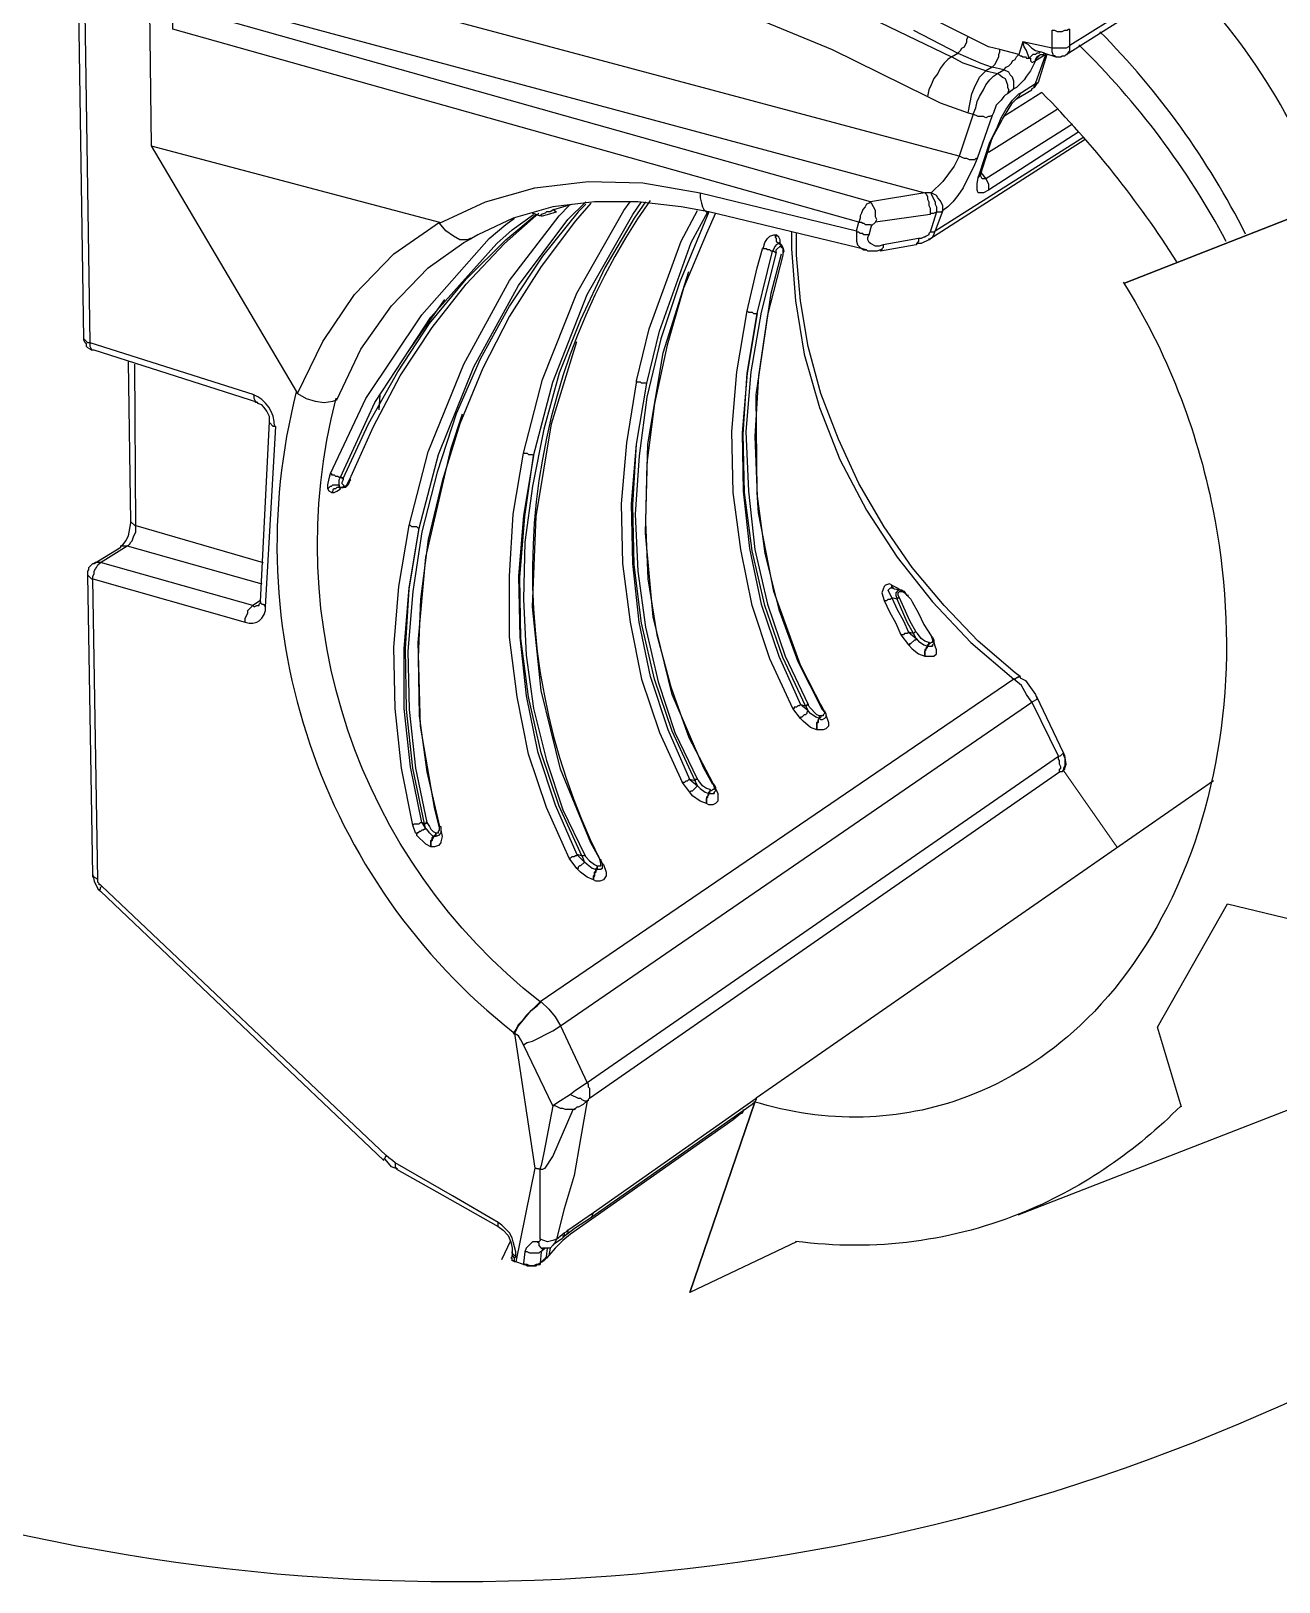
# Model space of a CAD drawing. Header units: feet. Extents: x -12372 to 90117, y -14865 to 4121.
# Drawn here: x 181.57 to 187.26, y 31.93 to 39.01 of the extents above; entities that cross this region are included whole.
import ezdxf

# ---------------------------------------------------------------- set-up
doc = ezdxf.new("R2010")
doc.units = ezdxf.units.FT
doc.header["$MEASUREMENT"] = 0
doc.layers.add('PDF_0', color=7, linetype='Continuous')

msp = doc.modelspace()

# ---------------------------------------------------------------- linework, layer by layer
at = {"layer": 'PDF_0', "lineweight": 25}
for points in [[(182.6154, 36.4089), (182.5807, 36.3857), (182.5864, 36.3799), (182.598, 36.3857), (182.6096, 36.3857), (182.6096, 36.3915), (182.6154, 36.3973), (182.6154, 36.4031), (182.656, 37.2264), (182.656, 37.2496), (182.6444, 37.2728), (182.6328, 37.2902), (182.6212, 37.3018), (182.6038, 37.3076), (182.6038, 37.3134), (181.8559, 37.5511), (181.8443, 37.5511), (181.8385, 37.5569), (181.8269, 37.5627), (181.8211, 37.5685), (181.8211, 37.5801), (181.8153, 37.5859), (181.8095, 37.5975), (181.8095, 37.6033), (181.7515, 41.4242)], [(182.6038, 37.3134), (182.5922, 37.3134), (182.5922, 37.3192), (182.5864, 37.3308), (182.5864, 37.3482), (181.8385, 37.5859), (181.7805, 41.4068)], [(187.7003, 39.8123), (186.3088, 38.9426), (186.3088, 39.018)], [(186.3493, 38.5484), (185.9377, 38.2817), (185.9145, 38.2701), (185.8913, 38.2701), (185.8855, 38.2817), (185.8855, 38.3107), (185.8913, 38.3397), (185.8971, 38.3571), (185.9435, 38.502), (185.9783, 38.5716), (185.9957, 38.6122), (186.0189, 38.6528), (186.0478, 38.6933), (186.0768, 38.7223), (186.0884, 38.7281), (186.1522, 38.7687), (186.1986, 38.9021), (186.1522, 38.8731), (186.1522, 38.8789), (186.158, 38.8905), (186.1638, 38.8963), (186.1754, 38.9021), (186.187, 38.9021), (186.1928, 38.9079), (186.245, 38.8905), (186.2682, 38.8905), (186.274, 38.8963), (186.2856, 38.8963), (186.2914, 38.9021), (187.6771, 39.7776)], [(184.349, 39.2441), (184.349, 39.2731), (184.3606, 39.3311), (184.3722, 39.3601), (184.3838, 39.3833), (184.4012, 39.4065), (184.4128, 39.4239), (184.4302, 39.4355), (184.8767, 39.2905), (185.3231, 39.105), (185.7695, 38.8905), (185.7521, 38.8789), (185.7348, 38.8615), (185.7174, 38.8383), (185.7058, 38.8151), (185.6884, 38.7919), (185.6768, 38.7629), (185.6652, 38.7397), (185.6594, 38.7107)], [(186.245, 38.8905), (186.2392, 38.8963), (186.2334, 38.8963), (186.2334, 38.9021), (186.2276, 38.9137), (186.2276, 38.9311), (186.0942, 38.96), (186.0768, 38.9021), (185.9899, 38.9253), (185.9377, 38.9369), (185.6362, 39.0876), (185.4275, 39.1862), (185.2187, 39.2789), (185.2187, 39.2673), (185.2071, 39.2441), (185.2071, 39.2325), (185.2013, 39.221), (185.1897, 39.2152), (185.1839, 39.2036), (185.1781, 39.1978)], [(185.5956, 39.0122), (185.7985, 38.9079), (185.9029, 38.8615), (185.9551, 38.8441), (185.9261, 38.8267), (185.8217, 38.8615), (185.7695, 38.8905), (185.7985, 38.9079), (185.8101, 38.9195), (185.8159, 38.9311), (185.8275, 38.9369), (185.8391, 38.96), (185.8391, 38.9716), (185.8449, 38.9832)], [(186.2914, 38.9021), (186.2972, 38.9021), (186.303, 38.9137), (186.3088, 38.9195), (186.3088, 38.9426), (186.303, 38.9369), (186.2914, 38.9311), (186.2276, 38.9311), (186.2276, 39.0122), (186.2392, 39.0122), (186.2508, 39.0064), (186.274, 39.0064), (186.2856, 39.0122), (186.2972, 39.0122), (186.303, 39.018), (186.3088, 39.018)], [(186.0536, 38.7455), (186.0536, 38.7803), (186.0478, 38.7977), (186.0362, 38.8093), (186.0304, 38.8209), (186.0073, 38.8325), (186.0189, 38.8441), (186.0304, 38.8499), (186.042, 38.8615), (186.0478, 38.8731), (186.0594, 38.8789), (186.0652, 38.8905), (186.0768, 38.9021), (186.0826, 38.8963), (186.0884, 38.8963), (186.0942, 38.8905), (186.1058, 38.8905), (186.1116, 38.8847), (186.129, 38.8847), (186.129, 38.8731), (186.1348, 38.8673), (186.1406, 38.8673), (186.1522, 38.8731), (186.129, 38.8267), (186.1116, 38.8035), (186.1, 38.7861), (186.0652, 38.7513), (186.0536, 38.7455), (186.0246, 38.7223), (186.0131, 38.7165), (186.0073, 38.7107), (185.9957, 38.6933), (185.9725, 38.6701), (185.9609, 38.6354), (185.9551, 38.6238), (185.8855, 38.4266), (185.8739, 38.3976), (185.8217, 38.2933), (185.7985, 38.2585), (185.7753, 38.2295), (185.7521, 38.2063), (185.729, 38.1889), (185.6942, 38.0961), (186.3725, 38.5252)], [(185.8449, 38.6354), (185.8623, 38.7223), (185.8739, 38.7513), (185.8971, 38.7977), (185.9261, 38.8267), (185.9783, 38.8151), (186.0073, 38.8325), (185.9551, 38.8441), (185.9667, 38.8557), (185.9841, 38.8905), (185.9841, 38.9021), (185.9899, 38.9137), (185.9899, 38.9253)], [(186.2044, 38.9021), (186.1638, 38.7745), (186.158, 38.7687), (186.1464, 38.7513), (186.1348, 38.7455)], [(186.1522, 38.8731), (186.158, 38.8847), (186.1754, 38.9021)], [(186.1928, 38.9079), (186.1754, 38.9137)], [(185.9551, 38.6238), (185.9435, 38.618), (185.9377, 38.618), (185.9261, 38.6122), (185.9145, 38.618), (185.8913, 38.618), (185.8681, 38.6296), (185.8797, 38.6585), (185.8855, 38.6875), (185.8971, 38.7107), (185.9145, 38.7397), (185.9261, 38.7629), (185.9435, 38.7861), (185.9609, 38.8035), (185.9783, 38.8151), (185.9899, 38.8093), (186.0015, 38.7977), (186.0131, 38.7919), (186.0189, 38.7803), (186.0246, 38.7629), (186.0246, 38.7513), (186.0304, 38.7397), (186.0246, 38.7223)], [(185.9029, 38.3571), (185.8913, 38.3397), (185.9029, 38.3571), (185.9551, 38.5194), (185.9899, 38.5832), (186.0015, 38.6064), (186.0362, 38.6643), (186.0478, 38.6817), (186.0652, 38.6991), (186.1348, 38.7397), (186.1348, 38.7455), (186.1464, 38.7513), (186.1464, 38.7571), (186.1522, 38.7687), (186.158, 38.7687), (186.1638, 38.7745)], [(186.0884, 38.7281), (186.0826, 38.7223), (186.0768, 38.7107), (186.0652, 38.6991)], [(185.9377, 38.4556), (186.2508, 38.6528)], [(186.3203, 38.5832), (185.9261, 38.3339), (185.9377, 38.3107), (185.9377, 38.2817)], [(185.9783, 38.5716), (185.9899, 38.5832)], [(182.1168, 38.4846), (182.7836, 37.354), (182.8242, 37.3308), (182.8648, 37.3192), (182.9053, 37.3134), (182.9459, 37.3192), (182.9633, 37.325), (183.0735, 37.5569), (183.2126, 37.7541), (183.3808, 37.928), (183.5431, 38.044), (183.5779, 38.0614)], [(186.3783, 38.5136), (185.6652, 38.0556), (185.6826, 38.0672), (185.6884, 38.0788), (185.6942, 38.0961), (185.6884, 38.0903), (185.671, 38.0903)], [(185.9551, 38.5194), (185.9435, 38.502)], [(185.8855, 38.4266), (185.8797, 38.4266), (185.8739, 38.4208), (185.8507, 38.4208), (185.8391, 38.4266), (185.8275, 38.4266), (185.8043, 38.4382), (185.7811, 38.3918), (185.729, 38.3223), (185.6768, 38.2701), (185.6768, 38.2643), (185.6942, 38.2295), (185.6942, 38.2179), (185.7, 38.2063), (185.7, 38.1831), (185.7232, 38.1831), (185.729, 38.1889), (185.729, 38.2121), (185.7174, 38.2353), (185.7058, 38.2469), (185.7, 38.2585), (185.6768, 38.2701), (185.6478, 38.2701), (185.6536, 38.2643), (185.6594, 38.2527), (185.6594, 38.2411), (185.6652, 38.2295), (185.6652, 38.2121), (185.671, 38.2005), (185.671, 38.1715), (185.4217, 38.1367), (185.4275, 38.1483), (185.4217, 38.1599), (185.4217, 38.1889), (185.4043, 38.2237), (185.3985, 38.2295), (185.3927, 38.2237), (185.3811, 38.2179), (185.3753, 38.2063), (185.3637, 38.1947), (185.3579, 38.1773), (185.3521, 38.1657), (185.3521, 38.1541), (185.3463, 38.1367), (185.3579, 38.1367), (185.3637, 38.1309), (185.3695, 38.1309), (185.3753, 38.1251), (185.3985, 38.1251), (185.4043, 38.1193)], [(185.9029, 38.3629), (185.9261, 38.3339), (185.9087, 38.3339), (185.9029, 38.3455), (185.8971, 38.3513)], [(184.6215, 38.2701), (184.6215, 38.2469), (184.6273, 38.2237), (184.6331, 38.2063), (184.6389, 38.1947), (184.6505, 38.1831), (184.6621, 38.1831), (184.6331, 38.1135), (184.5288, 37.8642), (184.4418, 37.6033), (184.378, 37.3366), (184.3432, 37.0699), (184.3258, 36.8032), (184.3374, 36.5423), (184.3722, 36.2872), (184.4302, 36.0379), (184.5056, 35.8059), (184.6099, 35.5914), (184.5983, 35.5914), (184.5983, 35.5856), (184.494, 35.8117), (184.4128, 36.0495), (184.3548, 36.3046), (184.32, 36.5713), (184.3142, 36.8438), (184.3316, 37.1221), (184.378, 37.4004), (184.436, 37.6381), (184.581, 38.044), (184.6563, 38.1831)], [(182.9227, 36.9192), (182.9343, 36.9308), (182.9401, 36.9308), (182.9459, 36.9365), (182.9749, 36.9365), (182.9749, 36.9597), (182.9807, 36.9713), (182.9865, 36.9713), (182.9865, 36.9655), (182.9923, 36.9655), (183.1083, 37.2149), (183.2416, 37.4526), (183.3866, 37.6729), (183.5547, 37.8758), (183.7344, 38.0556), (183.8736, 38.1715)], [(182.9343, 36.9887), (182.9401, 36.9887), (182.9401, 36.9829), (182.9517, 36.9829), (182.9575, 36.9771), (182.9691, 36.9771), (182.9749, 36.9713), (182.9807, 36.9713), (183.1373, 37.3134), (183.3924, 37.7019), (183.6939, 38.0382), (183.7634, 38.1019), (183.862, 38.1715)], [(182.9923, 36.9655), (182.9923, 36.9597), (182.9865, 36.9481), (182.9865, 36.9423), (182.9981, 36.9308), (183.0039, 36.9308), (183.0097, 36.9365), (183.0213, 36.9597), (183.1315, 37.2033), (183.2532, 37.4352), (183.3982, 37.6555), (183.5547, 37.8526), (183.7287, 38.0382), (183.8852, 38.1773)], [(183.4388, 35.3595), (183.4445, 35.3305), (183.4388, 35.3073), (183.4388, 35.3015), (183.4272, 35.2899), (183.4098, 35.2841), (183.3924, 35.2841), (183.3692, 35.2957), (183.3286, 35.3363), (183.3286, 35.3421), (183.3228, 35.3479), (183.3112, 35.3827), (183.259, 35.6436), (183.23, 35.9161), (183.2242, 36.1944), (183.2474, 36.4727), (183.2938, 36.751), (183.3808, 37.0873), (183.5431, 37.4874), (183.7518, 37.87), (183.978, 38.1657), (184.0243, 38.2121)], [(184.0997, 38.2179), (184.0649, 38.1831), (183.9026, 37.9802), (183.7518, 37.7541), (183.6185, 37.5105), (183.5083, 37.2612), (183.4214, 36.9945), (183.3518, 36.722), (183.3112, 36.4495), (183.288, 36.177), (183.2938, 35.9103), (183.3228, 35.6436), (183.375, 35.3943), (183.3692, 35.3943), (183.3692, 35.3885), (183.3634, 35.3885), (183.3112, 35.6436), (183.2822, 35.9103), (183.2764, 36.1886), (183.2938, 36.4611), (183.3402, 36.7394), (183.4272, 37.0757), (183.5895, 37.4758), (183.7924, 37.8468), (184.0185, 38.1483), (184.0997, 38.2295)], [(184.1229, 38.2237), (184.0533, 38.1425), (183.8968, 37.9338), (183.7518, 37.7077), (183.6301, 37.47), (183.5257, 37.2149), (183.4445, 36.9539), (183.3808, 36.6872), (183.346, 36.4147), (183.3344, 36.148), (183.3402, 35.8813), (183.375, 35.6262), (183.433, 35.3769), (183.4388, 35.3769), (183.4388, 35.3479), (183.4272, 35.3363), (183.4156, 35.3305), (183.4098, 35.3305), (183.4098, 35.3363), (183.4098, 35.3305), (183.404, 35.3305), (183.404, 35.3247), (183.3982, 35.3189), (183.3982, 35.3131), (183.3924, 35.3073), (183.3924, 35.2841), (183.3924, 35.3131), (183.3982, 35.3189), (183.3982, 35.3247), (183.404, 35.3305), (183.4098, 35.3305), (183.3982, 35.3363), (183.3866, 35.3479), (183.375, 35.3653), (183.3634, 35.3653), (183.3576, 35.3595), (183.3518, 35.3595), (183.346, 35.3537), (183.3402, 35.3537), (183.3344, 35.3479), (183.3286, 35.3479), (183.3286, 35.3421)], [(185.4564, 38.0324), (185.4564, 38.0208), (185.4507, 38.015), (185.4507, 38.0092), (185.4449, 38.0092), (185.4275, 38.0034), (185.3869, 38.0034), (185.3811, 38.0092), (184.6621, 38.1831), (184.5346, 38.2063), (184.3374, 38.2295), (184.1403, 38.2295), (183.949, 38.2063), (183.7692, 38.1541), (183.6069, 38.0788), (183.5779, 38.0614), (183.5721, 38.0614), (183.5605, 38.0556), (183.5257, 38.0556), (183.4967, 38.073), (183.4619, 38.0961), (183.433, 38.1309)], [(184.1751, 35.2088), (184.1809, 35.203), (184.1925, 35.1682), (184.1925, 35.1508), (184.1809, 35.1334), (184.1635, 35.1276), (184.1461, 35.1276), (184.1345, 35.1334), (184.1055, 35.145), (184.0765, 35.1682), (184.0591, 35.1856), (184.0243, 35.2319), (183.92, 35.4639), (183.8388, 35.7074), (183.7866, 35.9683), (183.7518, 36.2408), (183.7518, 36.5191), (183.7692, 36.8032), (183.8156, 37.0815), (183.9026, 37.4178), (184.0591, 37.812), (184.2737, 38.1889), (184.3027, 38.2295)], [(184.3722, 38.2295), (184.32, 38.1541), (184.1867, 37.928), (184.0765, 37.6903), (183.978, 37.4468), (183.9084, 37.1917), (183.8562, 36.9308), (183.8214, 36.6756), (183.8156, 36.4147), (183.8272, 36.1596), (183.862, 35.9161), (183.92, 35.6784), (183.9954, 35.4523), (184.0939, 35.2493), (184.0939, 35.2435), (184.0823, 35.2435), (183.978, 35.4697), (183.8968, 35.7132), (183.8388, 35.9683), (183.804, 36.235), (183.7982, 36.5133), (183.8214, 36.7916), (183.862, 37.0699), (183.949, 37.4062), (184.1055, 37.8062), (184.3142, 38.1715), (184.3548, 38.2295)], [(183.9548, 38.1947), (183.9374, 38.1831), (183.92, 38.1831), (183.9142, 38.1773), (183.8968, 38.1715), (183.891, 38.1657), (183.8562, 38.1773), (183.891, 38.1657), (183.8562, 38.1773)], [(183.8968, 38.1657), (183.9026, 38.1657), (183.9258, 38.1715), (183.9664, 38.1831), (183.9606, 38.1831), (183.9606, 38.1889), (183.9548, 38.1889), (183.9548, 38.1947), (184.0359, 38.2179)], [(184.3316, 37.412), (184.3896, 37.6497), (184.5346, 38.0498), (184.6099, 38.1889)], [(184.6911, 38.1773), (184.6505, 38.0845), (184.5462, 37.8352), (184.4708, 37.5743), (184.4128, 37.3076), (184.378, 37.0351), (184.3722, 36.7684), (184.3838, 36.5075), (184.4244, 36.2524), (184.4882, 36.0147), (184.5694, 35.7828), (184.6795, 35.574), (184.6853, 35.5682), (184.6911, 35.5566), (184.6911, 35.5392), (184.6853, 35.5334), (184.6853, 35.5276), (184.6853, 35.5334)], [(185.671, 38.1715), (185.6768, 38.1773), (185.6884, 38.1773), (185.7, 38.1831), (185.671, 38.0903), (185.6652, 38.0845), (185.6652, 38.0788), (185.6536, 38.073), (185.6478, 38.0672), (185.642, 38.0672), (185.6304, 38.0614), (185.6188, 38.0614), (185.4564, 38.0324), (185.4391, 38.0266), (185.4217, 38.0266), (185.3985, 38.0382), (185.3927, 38.044), (185.3869, 38.0556), (185.3869, 38.0672), (185.3927, 38.0788), (185.4043, 38.1193), (185.4217, 38.1367)], [(182.7836, 37.354), (182.8995, 37.5917), (183.0445, 37.8062), (183.2242, 37.9918), (183.433, 38.1367)], [(183.0271, 36.9597), (183.0213, 36.9597), (183.0271, 36.9597), (183.0213, 36.9539), (183.0155, 36.9365), (183.0039, 36.925), (182.9749, 36.925), (182.9749, 36.9365), (182.9749, 36.9308), (182.9807, 36.925), (182.9923, 36.925), (182.9981, 36.9308), (182.9923, 36.9308), (182.9923, 36.925), (182.9633, 36.925), (182.9575, 36.9192), (182.9517, 36.9192), (182.9459, 36.9134), (182.9459, 36.9076), (182.9401, 36.9018), (182.9285, 36.9076), (182.9227, 36.9192), (182.9227, 36.9365), (182.9285, 36.9655), (182.9343, 36.9887), (183.0967, 37.3308), (183.3518, 37.7135), (183.6591, 38.0614), (183.7344, 38.1251), (183.775, 38.1541)], [(185.1955, 35.8929), (185.1955, 35.8871), (185.2071, 35.8523), (185.2071, 35.8349), (185.1955, 35.8233), (185.1839, 35.8175), (185.155, 35.8175), (185.126, 35.8291), (185.0912, 35.8581), (185.0796, 35.8697), (185.0448, 35.9161), (184.9404, 36.1422), (184.8593, 36.3857), (184.8071, 36.6409), (184.7723, 36.9018), (184.7665, 37.1801), (184.7897, 37.4526), (184.8361, 37.7309), (184.8824, 37.928), (184.9056, 38.015), (184.9114, 38.0208), (184.9172, 38.044), (184.9288, 38.0614), (184.9404, 38.073), (184.9578, 38.0788), (184.9694, 38.0788), (184.9636, 38.073), (184.9636, 38.0672), (184.9694, 38.0614), (184.9694, 38.0498), (184.981, 38.0382), (184.9694, 38.0324), (184.9636, 38.0266), (184.952, 38.0034), (184.9462, 38.0034), (184.9404, 38.0092), (184.9288, 38.0092), (184.923, 38.015), (184.9056, 38.015)], [(184.981, 38.044), (184.9926, 38.0324), (184.9984, 38.0208), (185.0042, 38.0034), (184.9984, 37.9918), (184.9984, 37.986), (184.9288, 37.7135), (184.8882, 37.4352), (184.8709, 37.1569), (184.8824, 36.8844), (184.9172, 36.6235), (184.981, 36.3683), (185.068, 36.1306), (185.1781, 35.9103), (185.1897, 35.8987), (185.1897, 35.8929), (185.1839, 35.8871), (185.1839, 35.8813), (185.1665, 35.8813), (185.155, 35.8871), (185.1202, 35.9219), (185.1144, 35.9335), (185.1086, 35.9335), (185.1086, 35.9277), (185.1028, 35.9277), (184.9984, 36.148), (184.9172, 36.3857), (184.8593, 36.6351), (184.8245, 36.9018), (184.8187, 37.1685), (184.8361, 37.4468), (184.8824, 37.7193), (184.9288, 37.9106), (184.952, 38.0034), (184.9578, 38.0034), (184.9636, 37.9976), (184.9694, 37.9976), (184.8998, 37.7251), (184.8535, 37.4526), (184.8303, 37.1801), (184.8419, 36.9076), (184.8709, 36.6409), (184.9288, 36.3915), (185.01, 36.1538), (185.1144, 35.9335)], [(185.039, 38.0903), (185.039, 38.015), (185.0564, 37.7773), (185.097, 37.5337), (185.1665, 37.2902), (185.2593, 37.0525), (185.3811, 36.8206), (185.5202, 36.6061), (185.6826, 36.4031), (185.8565, 36.2176), (186.0536, 36.0495), (186.0594, 36.0495), (186.0652, 36.0553), (186.0826, 36.0611), (186.0594, 36.0784), (185.8913, 36.2234), (185.7348, 36.3857), (185.5898, 36.5597), (185.4622, 36.7452), (185.3463, 36.9423), (185.2535, 37.1453), (185.1723, 37.354), (185.1144, 37.5685), (185.0796, 37.7773), (185.0622, 37.986), (185.0622, 38.0845)], [(185.3927, 38.0788), (185.3695, 38.0788), (185.3637, 38.0845), (185.3521, 38.0845), (185.3463, 38.0903), (185.3405, 38.0903), (185.3347, 38.0961), (185.3347, 38.0498), (185.3405, 38.0324), (185.3521, 38.0208), (185.3695, 38.0092), (185.3811, 38.0092)], [(185.6188, 38.0614), (185.6188, 38.0498), (185.613, 38.044), (185.613, 38.0382), (185.6072, 38.0324), (185.4449, 38.0034), (185.4449, 38.0092)], [(185.6652, 38.0614), (185.6652, 38.0556), (185.6304, 38.0382), (185.6072, 38.0382)], [(185.1781, 35.9103), (185.1839, 35.9103), (185.0796, 36.1132), (184.9578, 36.4495), (184.8882, 36.809), (184.8824, 36.9018), (184.8767, 37.3482), (184.9462, 37.812), (184.9926, 37.9918)], [(184.9694, 37.9976), (184.9694, 38.0092), (184.9868, 38.0266), (184.9926, 38.0208), (184.9984, 38.0208), (184.9984, 37.986)], [(184.6795, 35.5682), (184.6389, 35.6436), (184.494, 35.9799), (184.407, 36.3336), (184.3722, 36.7162), (184.3838, 37.1221), (184.4534, 37.5395), (184.5694, 37.9106)], [(183.2822, 37.5337), (183.375, 37.6671), (183.4561, 37.7831)], [(184.8361, 37.7309), (184.8419, 37.7251), (184.8593, 37.7251), (184.8651, 37.7193), (184.8824, 37.7193), (184.8361, 37.4468), (184.8129, 37.1743), (184.8187, 36.9076), (184.8477, 36.6467), (184.8998, 36.3915), (184.981, 36.1538), (185.0796, 35.9335), (185.0738, 35.9277), (185.068, 35.9277), (185.0622, 35.9219), (185.0506, 35.9219), (185.0506, 35.9161), (185.0448, 35.9161)], [(181.8559, 37.5511), (181.8443, 37.5511), (181.8443, 37.5569), (181.8385, 37.5685), (181.8385, 37.5859), (181.8269, 37.5859), (181.8095, 37.6033)], [(184.1693, 35.2203), (184.1229, 35.3015), (183.9838, 35.6378), (183.8968, 35.9973), (183.8562, 36.3799), (183.8736, 36.7916), (183.9432, 37.2149), (184.0591, 37.5917)], [(181.8501, 35.1566), (181.8269, 36.5249), (181.8269, 36.5423), (181.8327, 36.5481), (181.8327, 36.5597), (181.8501, 36.5771), (181.8559, 36.5771), (181.9777, 36.6524), (181.9777, 36.6582), (181.9893, 36.664), (182.0009, 36.6814), (182.0124, 36.7046), (182.024, 36.7626), (182.024, 36.7684), (182.0124, 37.499)], [(182.024, 36.7684), (182.0414, 36.751), (182.0472, 36.751), (182.0414, 37.4874)], [(184.6911, 35.5508), (184.7027, 35.5276), (184.7027, 35.4929), (184.6911, 35.4813), (184.6795, 35.4755), (184.6621, 35.4755), (184.6505, 35.4813), (184.6215, 35.4929), (184.5868, 35.516), (184.5752, 35.5334), (184.5404, 35.5798), (184.552, 35.5798), (184.5578, 35.5856), (184.5636, 35.5856), (184.5694, 35.5914), (184.5752, 35.5914), (184.4766, 35.8175), (184.3954, 36.0611), (184.3432, 36.3104), (184.3142, 36.5771), (184.3084, 36.8496), (184.3316, 37.1221), (184.378, 37.4004), (184.3548, 37.4004), (184.349, 37.4062), (184.3316, 37.4062), (184.3316, 37.412), (184.2853, 37.1279), (184.2621, 36.8496), (184.2679, 36.5771), (184.3027, 36.3104), (184.3548, 36.0495), (184.436, 35.8059), (184.5404, 35.5798)], [(183.1604, 37.3482), (183.1547, 37.2786)], [(183.433, 35.3711), (183.4098, 35.4639), (183.346, 35.8349), (183.3344, 36.2176), (183.3692, 36.6061), (183.4851, 37.1047), (183.5373, 37.2612)], [(186.274, 35.6262), (186.2856, 35.6378), (186.2856, 35.6436), (186.2914, 35.661), (186.2856, 35.7016), (186.2798, 35.7132), (186.158, 35.9683), (186.158, 35.9567), (186.1348, 35.9451), (186.1116, 35.9799), (186.0884, 36.0205), (186.0536, 36.0495), (183.891, 34.5768), (183.8272, 34.513), (183.8098, 34.4898), (183.7924, 34.4724), (183.7808, 34.4492), (183.7692, 34.4318), (183.775, 34.4318), (183.8678, 33.8172), (183.7808, 33.3882), (183.775, 33.3882), (183.775, 33.4056), (183.7808, 33.4114), (183.7808, 33.4346), (183.7692, 33.481), (183.7634, 33.4983), (183.7518, 33.5215), (183.7171, 33.5563), (183.6997, 33.5679), (183.4909, 33.6897), (183.23, 33.8404), (183.2184, 33.852), (183.201, 33.8636), (183.1894, 33.8752), (181.8907, 35.1044), (181.8849, 35.1102), (181.8791, 35.1102), (181.8791, 35.116), (181.8733, 35.1218), (181.8733, 35.1334), (181.8501, 36.5075), (182.5459, 36.3104), (182.5633, 36.3046), (182.5807, 36.3046), (182.598, 36.3104), (182.6096, 36.3162), (182.6212, 36.3278), (182.6328, 36.3452), (182.6386, 36.3625), (182.6386, 36.3799), (182.685, 37.2033), (182.6734, 37.2033), (182.656, 37.2207), (182.656, 37.2264)], [(183.8156, 37.0815), (183.833, 37.0815), (183.8388, 37.0757), (183.8562, 37.0757), (183.862, 37.0699), (183.8156, 36.7974), (183.7924, 36.5191), (183.7982, 36.2408), (183.8272, 35.9741), (183.8794, 35.719), (183.9606, 35.4755), (184.0591, 35.2493), (184.0591, 35.2435), (184.0533, 35.2435), (184.0475, 35.2377), (184.0359, 35.2377), (184.0301, 35.2319), (184.0243, 35.2319)], [(182.5459, 36.3104), (182.5459, 36.3278), (182.5575, 36.351), (182.5575, 36.3625), (182.5807, 36.3857), (181.8849, 36.5829), (182.0067, 36.6582), (182.0182, 36.664), (182.024, 36.6756), (182.0298, 36.6814), (182.0356, 36.6988), (182.0472, 36.722), (182.0472, 36.751), (182.627, 36.5829)], [(183.3112, 35.3827), (183.317, 35.3885), (183.3402, 35.3885), (183.346, 35.3943), (183.3518, 35.3943), (183.2996, 35.6494), (183.2706, 35.9161), (183.2706, 36.1886), (183.2938, 36.4669), (183.3402, 36.7394), (183.3344, 36.7394), (183.3286, 36.7452), (183.3054, 36.7452), (183.2996, 36.751), (183.2938, 36.751)], [(181.9777, 36.6582), (182.0067, 36.6582), (182.6212, 36.4843)], [(181.8269, 36.5249), (181.8443, 36.5075), (181.8501, 36.5075), (181.8501, 36.5191), (181.8559, 36.5307), (181.8559, 36.5423), (181.8617, 36.5539), (181.8675, 36.5597), (181.8733, 36.5713), (181.8849, 36.5829), (181.8617, 36.5829), (181.8559, 36.5771)], [(185.5724, 36.4321), (185.5666, 36.4321), (185.555, 36.4495), (185.5376, 36.4553), (185.5086, 36.4611), (185.497, 36.4669), (185.5028, 36.4669), (185.5086, 36.4611), (185.497, 36.4727), (185.497, 36.4785), (185.5202, 36.4669), (185.5376, 36.4553), (185.526, 36.4553), (185.5144, 36.4437), (185.5144, 36.4321), (185.5202, 36.4147), (185.497, 36.4205), (185.4796, 36.4553), (185.4912, 36.4669), (185.497, 36.4669), (185.497, 36.4785), (185.4854, 36.4843), (185.468, 36.4785), (185.4622, 36.4727), (185.4564, 36.4611), (185.4507, 36.4437), (185.4622, 36.4089), (185.4854, 36.3568), (185.5144, 36.3046), (185.5376, 36.2524), (185.5724, 36.206), (185.5898, 36.1886), (185.6188, 36.1654), (185.6478, 36.1538), (185.6884, 36.1538), (185.7, 36.1654), (185.7, 36.1828), (185.6942, 36.2002), (185.6884, 36.2234)], [(182.6154, 36.4031), (182.6154, 36.3973), (182.6212, 36.3915), (182.627, 36.3915), (182.6386, 36.3799)], [(185.4622, 36.4089), (185.4738, 36.4089), (185.4796, 36.4147), (185.4912, 36.4147), (185.497, 36.4205), (185.5202, 36.3683), (185.5492, 36.3162), (185.5724, 36.264), (185.5666, 36.2582), (185.555, 36.2582), (185.5492, 36.2524), (185.5376, 36.2524)], [(185.6072, 36.264), (185.6014, 36.264), (185.5956, 36.2582), (185.5666, 36.3104), (185.5202, 36.4147), (185.5202, 36.4205), (185.5318, 36.4205)], [(185.6768, 36.2466), (185.6826, 36.2292), (185.6826, 36.2176), (185.6768, 36.2176), (185.671, 36.2118), (185.6652, 36.2176), (185.6478, 36.2234), (185.6304, 36.235), (185.613, 36.2582), (185.6072, 36.264), (185.5782, 36.3162), (185.5318, 36.4205), (185.526, 36.4321), (185.526, 36.4437), (185.5318, 36.4495), (185.5434, 36.4495), (185.555, 36.4437), (185.584, 36.4147), (185.5898, 36.4031), (185.6188, 36.351), (185.642, 36.2988), (185.6768, 36.2466), (185.6826, 36.2408), (185.6884, 36.2292), (185.6884, 36.2118), (185.6826, 36.206), (185.6826, 36.2002), (185.6826, 36.206)], [(185.5724, 36.206), (185.5782, 36.206), (185.5782, 36.2118), (185.584, 36.2118), (185.6014, 36.2292), (185.6072, 36.2292), (185.6072, 36.235), (185.6188, 36.2234), (185.642, 36.206), (185.6594, 36.2002), (185.6536, 36.1944), (185.6536, 36.1886), (185.6478, 36.1828), (185.6478, 36.1538), (185.6478, 36.177), (185.6536, 36.1828), (185.6536, 36.1886), (185.6594, 36.1944), (185.6594, 36.2002), (185.6594, 36.206), (185.6652, 36.206), (185.6652, 36.2176), (185.6652, 36.206), (185.6594, 36.206), (185.6594, 36.2002), (185.6826, 36.2002)], [(186.0536, 36.0495), (186.0768, 36.0611), (186.0826, 36.0611), (186.0826, 36.0553), (186.1058, 36.0437), (186.1522, 35.9799), (186.158, 35.9625)], [(183.8156, 34.3796), (183.804, 34.4028), (183.7924, 34.4202), (183.775, 34.4318), (183.7924, 34.4666), (183.8504, 34.5362), (183.8794, 34.5594), (183.8968, 34.5768), (183.9316, 34.542), (183.9606, 34.5072), (183.9838, 34.4666), (186.1348, 35.9451), (186.2566, 35.6958), (184.1055, 34.2057), (184.1113, 34.1999), (184.1113, 34.1883), (184.1171, 34.1825), (184.1171, 34.1361), (184.1113, 34.1303), (184.1113, 34.1245), (184.1055, 34.1245), (184.0765, 33.9506), (184.0475, 33.7824), (184.0012, 33.6317), (183.9664, 33.4926), (183.949, 33.4868), (183.9258, 33.481), (183.891, 33.4926), (183.891, 33.8114), (183.9026, 33.8114), (183.9142, 33.8172), (183.949, 33.8694), (184.0417, 34.0839)], [(185.1723, 35.8813), (185.1723, 35.8755), (185.1608, 35.8639), (185.1608, 35.8523), (185.155, 35.8465), (185.155, 35.8175), (185.155, 35.8523), (185.1608, 35.8581), (185.1608, 35.8639), (185.1665, 35.8697), (185.1492, 35.8755), (185.126, 35.8929), (185.1144, 35.9045), (185.0796, 35.9335), (185.1028, 35.9277), (185.1144, 35.9045), (185.1086, 35.8987), (185.1086, 35.8929), (185.1028, 35.8871), (185.097, 35.8871), (185.0854, 35.8755), (185.0796, 35.8755), (185.0796, 35.8697)], [(185.1723, 35.9335), (185.1839, 35.9103), (185.1897, 35.9045), (185.1955, 35.8929), (185.1955, 35.8755), (185.1897, 35.8697), (185.1781, 35.8639), (185.1723, 35.8639), (185.1665, 35.8697), (185.1665, 35.8813)], [(184.1171, 34.1361), (186.2624, 35.6262)], [(184.5752, 35.5334), (184.581, 35.5392), (184.5868, 35.5392), (184.6099, 35.5624), (184.5983, 35.5856), (184.5752, 35.5914), (184.6099, 35.5624), (184.6215, 35.5508), (184.6447, 35.5334), (184.6621, 35.5276), (184.6563, 35.5218), (184.6563, 35.516), (184.6505, 35.5102), (184.6505, 35.4813), (184.6505, 35.5044), (184.6563, 35.5102), (184.6563, 35.516), (184.6621, 35.5218), (184.6621, 35.5334), (184.6679, 35.5334), (184.6679, 35.545), (184.6679, 35.5392), (184.6621, 35.5334), (184.6621, 35.5276), (184.6853, 35.5276)], [(184.6795, 35.574), (184.6853, 35.5566), (184.6853, 35.545), (184.6795, 35.545), (184.6737, 35.5392), (184.6679, 35.545), (184.6505, 35.5508), (184.6331, 35.5624), (184.6157, 35.5856), (184.6099, 35.5914)], [(186.9639, 35.5856), (184.8767, 34.1361)], [(183.375, 35.3943), (183.3866, 35.3769), (183.3924, 35.3653), (183.404, 35.3537), (183.4156, 35.3479), (183.4272, 35.3479), (183.4272, 35.3537), (183.433, 35.3595), (183.433, 35.3769), (183.4272, 35.3943)], [(184.0939, 35.2493), (184.0997, 35.2377), (184.1171, 35.2203), (184.1403, 35.203), (184.1519, 35.1972), (184.1693, 35.1972), (184.1693, 35.2088), (184.1635, 35.2261), (184.1577, 35.2435)], [(181.8733, 35.1334), (181.8675, 35.1392), (181.8559, 35.145), (181.8501, 35.145), (181.8501, 35.1566), (181.8559, 35.1276), (181.8733, 35.0928), (181.8849, 35.0812), (183.1778, 33.852), (183.1778, 33.8578), (183.1836, 33.8636), (183.1894, 33.8752)], [(186.819, 34.0955), (186.7088, 34.4608), (187.0277, 35.0232), (187.3698, 34.942), (187.9554, 35.174), (188.2685, 34.9652), (188.1003, 34.7101), (187.364, 34.1651), (187.3118, 34.0839), (186.071, 33.6027)], [(181.8849, 35.0812), (181.8791, 35.087), (181.8849, 35.0928), (181.8849, 35.0986), (181.8907, 35.1044)], [(183.949, 33.4636), (183.9606, 33.4752), (183.9664, 33.4926), (184.0012, 33.5215), (184.0128, 33.5273), (184.0185, 33.5331), (184.1345, 33.6143), (184.8767, 34.1361), (184.8767, 34.1303), (184.8709, 34.1187), (184.5752, 33.249), (184.8709, 34.1187), (184.8593, 34.1071), (184.1171, 33.5853), (184.0533, 33.5447), (184.0012, 33.5041), (183.9896, 33.4926), (183.9548, 33.4694), (183.9374, 33.452), (183.9026, 33.452)], [(184.0301, 34.1535), (184.0649, 34.1361)], [(184.0649, 34.1361), (184.0765, 34.1361)], [(184.0765, 34.1361), (184.0823, 34.1303)], [(184.0475, 34.0839), (184.0533, 34.0897), (184.0475, 34.0839), (184.007, 34.0839), (183.9954, 34.0897), (183.9838, 34.0897), (183.9606, 34.1013), (183.949, 34.1013), (183.9084, 33.8868), (183.8968, 33.8288), (183.891, 33.8172), (183.891, 33.8114), (183.8678, 33.8172), (183.891, 33.8114)], [(184.0591, 34.0955), (184.0533, 34.0897)], [(184.0649, 34.0955), (184.0591, 34.0955)], [(184.0881, 34.1071), (184.0649, 34.0955)], [(184.0823, 34.1303), (184.0939, 34.1245)], [(184.1055, 34.1245), (184.0881, 34.1071)], [(184.0939, 34.1245), (184.1055, 34.1245)], [(184.8187, 34.0839), (184.8187, 34.0781), (184.8129, 34.0666), (184.8071, 34.0666), (184.7723, 34.0376)], [(184.7723, 34.0492), (184.7723, 34.0376), (184.0301, 33.5157), (183.9954, 33.4868), (183.9606, 33.452), (183.9316, 33.4172), (183.92, 33.4056)], [(183.2416, 33.8114), (183.2126, 33.823), (183.1836, 33.8578)], [(183.23, 33.8404), (183.23, 33.823), (183.2358, 33.8172), (183.2358, 33.8114), (183.4445, 33.6955), (183.6997, 33.5505), (183.7229, 33.5331), (183.746, 33.5099), (183.7576, 33.481), (183.7634, 33.452), (183.7634, 33.4346), (183.7634, 33.423), (183.7634, 33.4172)], [(184.1345, 33.6143), (184.1287, 33.6027), (184.1287, 33.5969), (184.1171, 33.5853)], [(183.6997, 33.5505), (183.6997, 33.5679)], [(184.0012, 33.5215), (184.0012, 33.5099), (183.9954, 33.5041), (183.9954, 33.4983), (183.9896, 33.4926)], [(184.0185, 33.5331), (184.0185, 33.5215), (184.0012, 33.5041)], [(183.7171, 33.3998), (183.7576, 33.4868)], [(183.7808, 33.4114), (183.7634, 33.4288), (183.7634, 33.4346)], [(183.891, 33.4926), (183.891, 33.4868), (183.8852, 33.481), (183.8562, 33.481), (183.8272, 33.452), (183.8214, 33.4346), (183.8156, 33.3824), (183.8156, 33.3766), (183.7808, 33.3882)], [(183.9142, 33.452), (183.8968, 33.4346), (183.891, 33.3824), (183.8794, 33.3766), (183.8736, 33.3766), (183.862, 33.3708), (183.8446, 33.3708), (183.833, 33.3766), (183.8214, 33.3766), (183.8156, 33.3824)], [(183.8794, 33.481), (183.8852, 33.4752), (183.8852, 33.4636), (183.8968, 33.452), (183.9084, 33.452), (183.9026, 33.4462), (183.8968, 33.4346), (183.891, 33.4346), (183.8852, 33.4288), (183.8446, 33.4288), (183.833, 33.4346), (183.8214, 33.4346)], [(183.92, 33.4114), (183.9258, 33.452)], [(183.9374, 33.452), (183.9316, 33.4172)], [(185.0622, 33.481), (184.5752, 33.249)], [(183.775, 33.3882), (183.7692, 33.394), (183.7634, 33.394), (183.7634, 33.4056), (183.7576, 33.4056), (183.7634, 33.4114), (183.7634, 33.4172), (183.775, 33.4056)]]:
    msp.add_lwpolyline(points, dxfattribs=at)
for points in [[(184.6215, 38.2701), (185.3347, 38.0961), (185.3463, 38.1367), (182.2154, 39.018), (182.1864, 41.3024), (182.082, 41.3314), (182.1168, 38.4846), (183.433, 38.1367), (183.433, 38.1309), (183.6417, 38.2295), (183.8678, 38.2933), (184.1113, 38.3223), (184.3606, 38.3165)], [(185.8043, 38.4382), (182.6212, 39.2905), (182.6154, 39.737), (184.349, 39.2441), (184.7839, 39.105), (185.2245, 38.9253), (185.6594, 38.7107), (185.7174, 38.6817), (185.8449, 38.6354), (185.8681, 38.6296)], [(185.3985, 38.2295), (182.4531, 39.0586), (182.4647, 39.0644), (182.4705, 39.0644), (182.4821, 39.0702), (182.5401, 39.105), (185.6478, 38.2701)], [(186.0942, 38.96), (186.1174, 38.9484), (186.1348, 38.9311), (186.1522, 38.9195), (186.1754, 38.9137), (186.1696, 38.9079), (186.158, 38.9079), (186.1522, 38.9021), (186.1406, 38.9021), (186.1232, 38.8847), (186.1116, 38.9195), (186.1, 38.9369)], [(186.5581, 37.8584), (187.4162, 38.1947)], [(184.9868, 38.0382), (184.9868, 38.0556), (184.981, 38.0672), (184.9694, 38.0788), (184.9694, 38.073), (184.9636, 38.0672), (184.9694, 38.0614), (184.9694, 38.0498), (184.981, 38.0382), (184.9868, 38.0382), (184.9868, 38.0324), (184.9926, 38.0324), (184.9926, 38.0208), (184.9926, 38.0324), (184.9868, 38.0324)], [(184.9868, 38.0382), (184.981, 38.0382)], [(182.9517, 36.9018), (182.9633, 36.9076), (182.9807, 36.9192), (182.9749, 36.925), (182.9633, 36.925), (182.9575, 36.9192), (182.9517, 36.9192), (182.9459, 36.9134), (182.9459, 36.9076), (182.9401, 36.9018)], [(182.9749, 36.925), (182.9807, 36.925)], [(185.5434, 36.4495), (185.5434, 36.4553), (185.5376, 36.4553), (185.5434, 36.4553)], [(185.6072, 36.235), (185.5956, 36.2582), (185.5724, 36.264)], [(186.2798, 35.6436), (186.2798, 35.6378), (186.274, 35.6262), (186.2624, 35.6262), (186.2624, 35.6378), (186.2682, 35.6436), (186.2682, 35.6494), (186.2624, 35.661), (186.2624, 35.6784), (186.2566, 35.6842), (186.2566, 35.6958), (186.2682, 35.7016), (186.2798, 35.7132), (186.2798, 35.7016), (186.2856, 35.69), (186.2856, 35.6552)], [(183.3692, 35.3653), (183.3634, 35.3885), (183.3518, 35.3943)], [(183.4098, 35.3363), (183.4156, 35.3421), (183.4156, 35.3479), (183.4156, 35.3363)], [(183.8156, 34.3796), (183.833, 34.3912), (183.8562, 34.397), (183.949, 34.4434), (183.9838, 34.4666), (184.1055, 34.2057), (184.0533, 34.1709), (184.0301, 34.1535), (184.0128, 34.1419), (183.9838, 34.1245), (183.949, 34.1013)], [(183.833, 33.3708), (183.8214, 33.3766), (183.8156, 33.3766), (183.8214, 33.3766)], [(183.833, 33.3708), (183.8446, 33.3708)], [(183.8562, 33.3708), (183.8446, 33.3708)], [(183.8562, 33.3708), (183.862, 33.3708)], [(183.8736, 33.3708), (183.8794, 33.3766), (183.891, 33.3766), (183.891, 33.3824), (183.8968, 33.3882), (183.9026, 33.3882), (183.9026, 33.394), (183.9084, 33.394), (183.9142, 33.3998), (183.9142, 33.4056), (183.92, 33.4056), (183.92, 33.4114), (183.9142, 33.4056), (183.9142, 33.3998), (183.9084, 33.3998), (183.891, 33.3824), (183.891, 33.3766), (183.8794, 33.3766), (183.8736, 33.3708), (183.862, 33.3708)]]:
    msp.add_lwpolyline(points, close=True, dxfattribs=at)
for points in [[(186.7974, 37.9553, 0.053645), (186.1812, 38.7281), (186.0073, 38.618)], [(184.393, 38.2356, 0.2747), (184.1635, 35.2261), (184.1693, 35.2261), (184.1693, 35.2203), (184.1751, 35.2088), (184.1751, 35.1856), (184.1693, 35.1798), (184.1519, 35.1798), (184.1461, 35.1798), (184.1461, 35.1856), (184.1519, 35.1856), (184.1519, 35.1972), (184.1519, 35.1798), (184.1461, 35.174), (184.1461, 35.1682), (184.1403, 35.1624), (184.1403, 35.1508), (184.1345, 35.145), (184.1345, 35.1334), (184.1345, 35.1508), (184.1403, 35.1566), (184.1403, 35.1682), (184.1461, 35.174), (184.1461, 35.1798), (184.1287, 35.1856), (184.1055, 35.203), (184.0939, 35.2145), (184.0881, 35.2319), (184.0823, 35.2435), (184.0591, 35.2493), (184.0939, 35.2145), (184.0765, 35.1972), (184.0707, 35.1972), (184.0649, 35.1914), (184.0649, 35.1856), (184.0591, 35.1856)], [(183.8968, 34.5768), (183.891, 34.5768, -0.29872), (182.9615, 37.3329)]]:
    msp.add_lwpolyline(points, format="xyb", dxfattribs=at)
at = {"layer": 'PDF_0', "lineweight": 0}
msp.add_lwpolyline([(186.5233, 35.2841), (186.2798, 35.632)], dxfattribs=at)
at = {"layer": 'PDF_0', "lineweight": 25}
msp.add_circle((183.5112, 41.0908), 9.1637, dxfattribs=at)
for centre, radius, start, end in [((184.81, 37.2583), 2.8381, 17.10023, 44.45618), ((183.8475, 36.435), 3.6556, 26.77918, 44.6869), ((183.7721, 36.3133), 3.6846, 28.09202, 45.60426), ((182.5256, 37.2062), 0.1536, 358.74757, 68.87879), ((185.5231, 36.6611), 2.8323, 165.69032, 231.71264)]:
    msp.add_arc(centre, radius, start, end, dxfattribs=at)
for points, knots in [([(186.5525, 37.8628), (186.7508, 37.547), (186.8883, 37.1918), (187.0201, 36.5336), (187.0383, 36.2308), (186.9848, 35.6469), (186.9157, 35.3628), (186.7975, 35.1003)], [0, 0, 0, 0, 3.260783, 3.260783, 5.871872, 5.871872, 8.396119, 8.396119, 8.396119, 8.396119]), ([(186.7975, 35.1003), (186.6833, 34.8468), (186.5325, 34.6343), (186.2048, 34.3265), (186.0304, 34.2143), (185.6854, 34.085), (185.527, 34.0542), (185.1961, 34.0456), (185.0287, 34.0705), (184.8667, 34.1202)], [0, 0, 0, 0, 2.431559, 2.431559, 4.507896, 4.507896, 6.13129, 6.13129, 7.830484, 7.830484, 7.830484, 7.830484]), ([(186.8148, 34.1004), (186.6121, 33.8955), (186.375, 33.731), (185.9453, 33.5518), (185.7735, 33.5053), (185.4178, 33.4582), (185.2369, 33.4588), (185.0575, 33.4824)], [0, 0, 0, 0, 2.520235, 2.520235, 4.079587, 4.079587, 5.664615, 5.664615, 5.664615, 5.664615])]:
    msp.add_open_spline(points, degree=3, knots=knots, dxfattribs=at)

doc.saveas('drawing.dxf')
